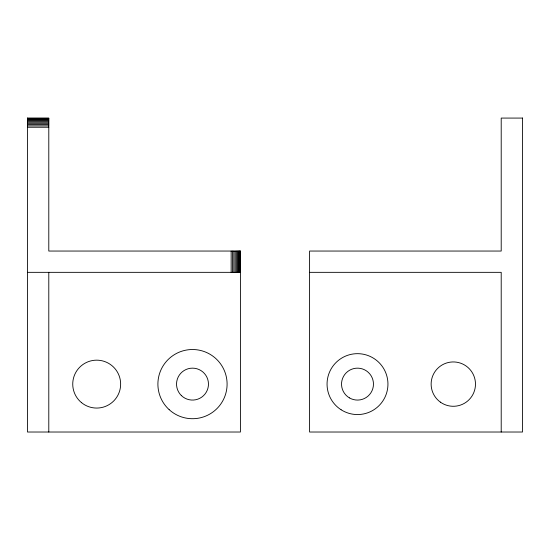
<?xml version="1.0" encoding="UTF-8"?>
<svg xmlns="http://www.w3.org/2000/svg" width="550" height="550" viewBox="0 0 550 550"><rect width="100%" height="100%" fill="white"/><g stroke="black" fill="none" stroke-linecap="round" stroke-linejoin="round"><path stroke-width="0.82" d="M27.5 118.078L48.792 118.078L48.792 251.048L240.405 251.048L240.405 432.018L27.5 432.018L27.5 117.982M522.5 118.078L501.208 118.078L501.208 251.048L309.595 251.048L309.595 432.018L522.5 432.018L522.5 117.982M27.5 118.346L48.792 118.346M27.5 118.793L48.792 118.793M27.5 119.412L48.792 119.412M27.5 120.182L48.792 120.182M27.5 121.103L48.792 121.103M27.5 122.148L48.792 122.148M27.5 123.303L48.792 123.303M27.5 124.554L48.792 124.554M27.5 125.874L48.792 125.874M27.5 127.243L48.792 127.243M27.5 272.339L240.405 272.339M309.595 272.339L501.208 272.339L501.208 432.018M240.309 251.048L240.309 272.339M240.041 251.048L240.041 272.339M239.594 251.048L239.594 272.339M238.975 251.048L238.975 272.339M238.205 251.048L238.205 272.339M237.284 251.048L237.284 272.339M236.239 251.048L236.239 272.339M235.084 251.048L235.084 272.339M233.833 251.048L233.833 272.339M232.512 251.048L232.512 272.339M231.144 251.048L231.144 272.339M48.792 272.339L48.792 432.018M181.314 395.505A15.971 15.971 0 0 0 207.962 388.101A15.971 15.971 0 0 0 188.224 368.727A15.971 15.971 0 0 0 181.314 395.505M169.153 409.647A34.595 34.595 0 0 0 226.284 391.566A34.595 34.595 0 0 0 182.064 351.127A34.595 34.595 0 0 0 169.153 409.647M81.503 402.634A23.953 23.953 0 0 0 120.326 388.004A23.953 23.953 0 0 0 88.248 361.701A23.953 23.953 0 0 0 81.503 402.634M440.385 402.132A22.172 22.172 0 0 0 475.372 386.293A22.172 22.172 0 0 0 444.166 363.914A22.172 22.172 0 0 0 440.385 402.132M349.387 397.87A15.971 15.971 0 0 0 373.464 384.257A15.971 15.971 0 0 0 349.642 370.212A15.971 15.971 0 0 0 349.387 397.87M341.117 409.771A30.443 30.443 0 0 0 387.915 385.474A30.443 30.443 0 0 0 343.468 357.094A30.443 30.443 0 0 0 341.117 409.771"/></g></svg>
